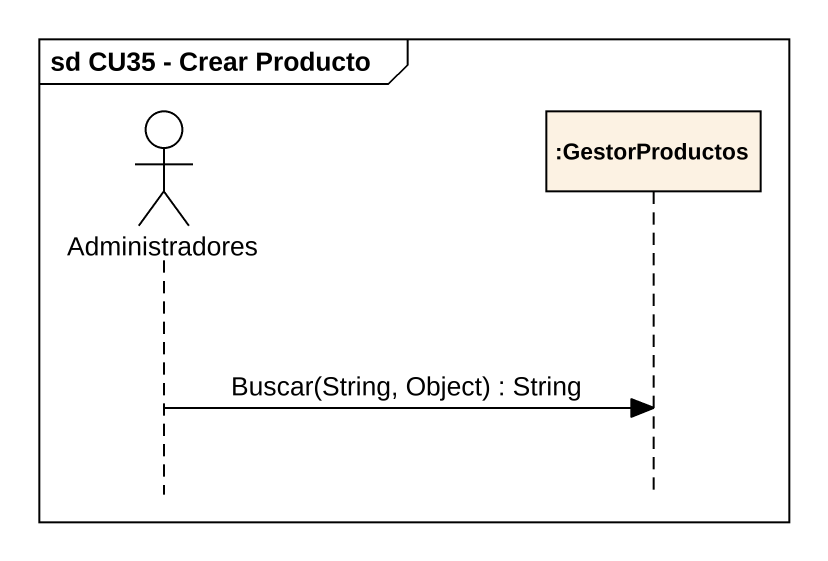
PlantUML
@startuml
mainframe sd CU35 - Crear Producto
hide footbox
actor Administradores
participant ":GestorProductos" as GestorProductos

Administradores -> GestorProductos : Buscar(String, Object) : String
@enduml
